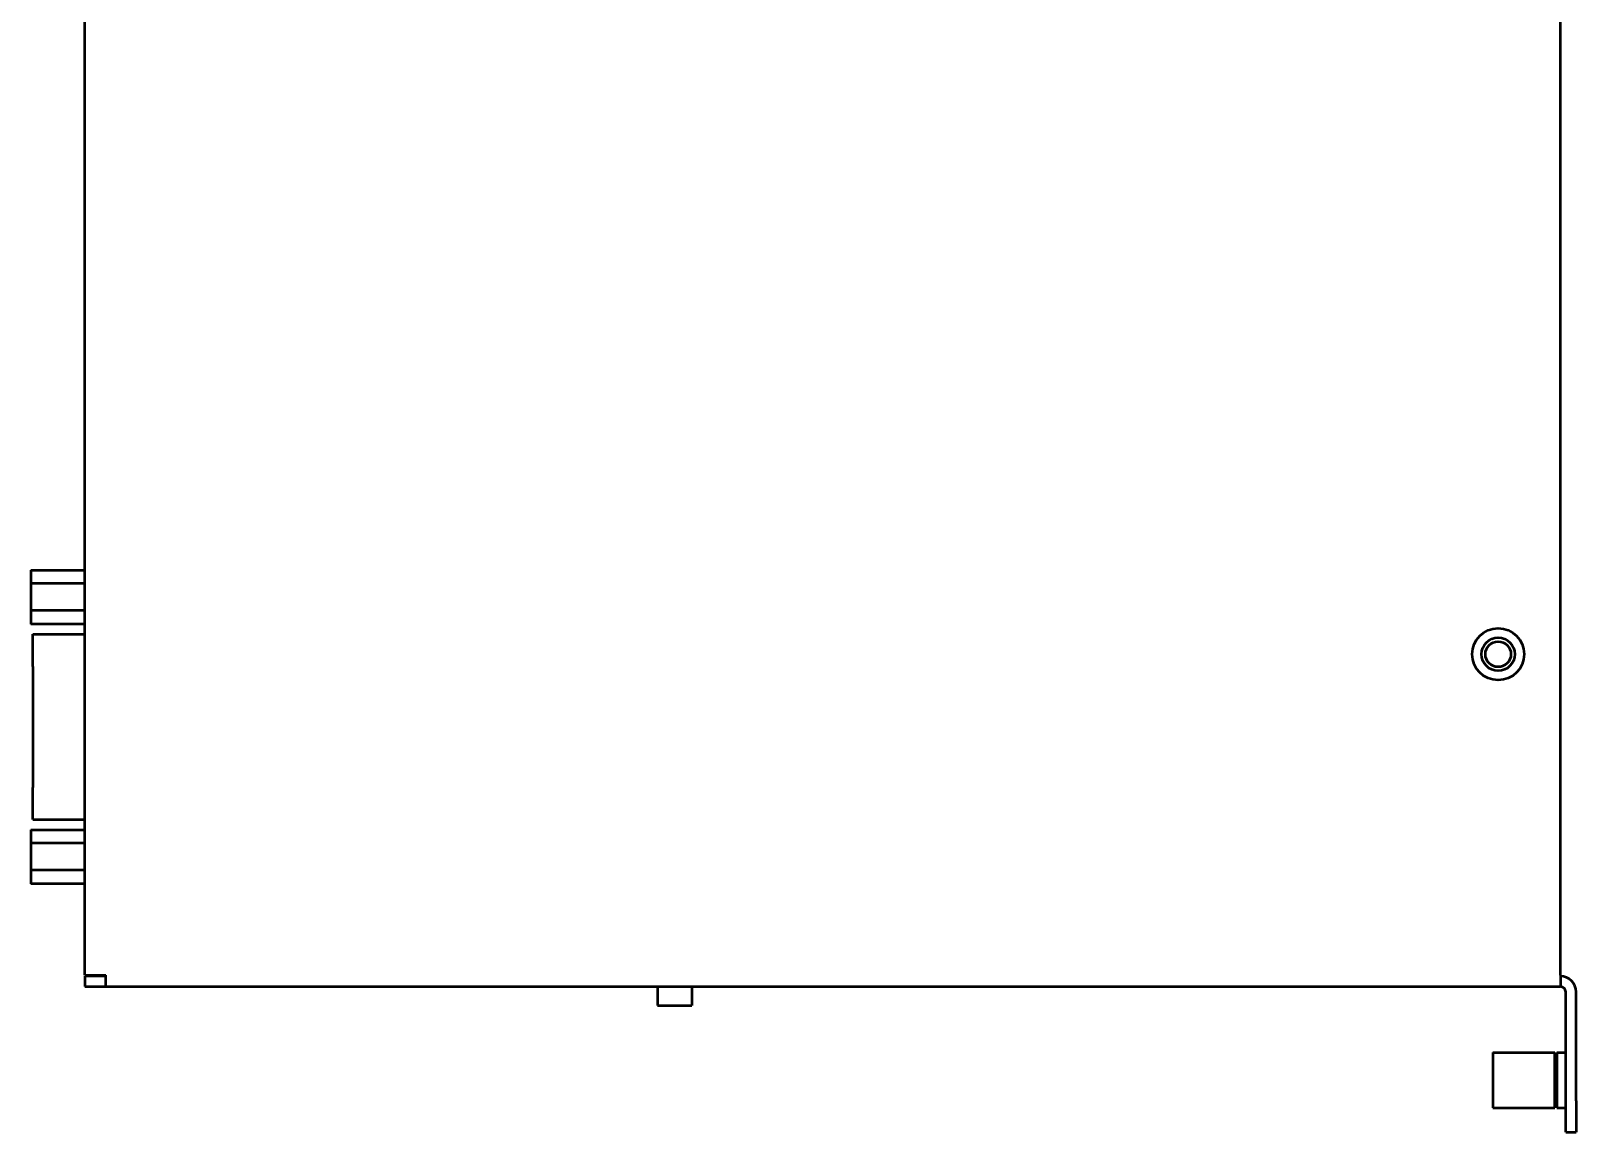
# Model space of a CAD drawing. Header units: millimetres. Extents: x 3412 to 5643, y 891 to 1933.
# Drawn here: x 3888.4 to 4037.1, y 1393.7 to 1499.7 of the extents above; entities that cross this region are included whole.
import ezdxf

# ---------------------------------------------------------------- set-up
doc = ezdxf.new("R2010")
doc.units = ezdxf.units.MM
doc.header["$LTSCALE"] = 1.8
doc.layers.add('외형선(ISO)', color=7, linetype='Continuous', lineweight=50)

msp = doc.modelspace()

# ---------------------------------------------------------------- linework, layer by layer
at = {"layer": '외형선(ISO)'}
for p, q in [((3893.582, 1408.77), (3893.582, 1590.57)), ((4035.582, 1408.77), (4035.582, 1590.57)), ((3888.382, 1447.768), (3888.382, 1446.469)), ((3888.382, 1447.768), (3893.582, 1447.768)), ((3888.382, 1446.469), (3888.382, 1443.871)), ((3893.582, 1446.469), (3888.382, 1446.469)), ((3888.382, 1443.871), (3888.382, 1442.572)), ((3893.582, 1443.871), (3888.382, 1443.871)), ((3893.582, 1442.572), (3888.382, 1442.572)), ((3888.582, 1438.49), (3888.582, 1441.59)), ((3888.582, 1441.59), (3893.582, 1441.59)), ((3888.582, 1438.49), (3888.582, 1426.85)), ((3888.582, 1423.75), (3888.582, 1426.85)), ((3888.582, 1423.75), (3893.582, 1423.75)), ((3888.382, 1422.768), (3888.382, 1421.469)), ((3888.382, 1422.768), (3893.582, 1422.768)), ((3888.382, 1421.469), (3888.382, 1418.871)), ((3893.582, 1421.469), (3888.382, 1421.469)), ((3888.382, 1418.871), (3888.382, 1417.572)), ((3893.582, 1418.871), (3888.382, 1418.871)), ((3893.582, 1417.572), (3888.382, 1417.572)), ((3893.582, 1408.77), (3895.582, 1408.77)), ((3893.582, 1408.67), (3893.582, 1407.67)), ((3895.582, 1408.67), (3893.582, 1408.67)), ((3895.582, 1407.67), (3895.582, 1408.77)), ((4035.582, 1408.77), (4035.582, 1407.67)), ((3893.582, 1407.67), (3895.582, 1407.67)), ((3895.582, 1407.67), (4035.582, 1407.67)), ((3948.682, 1407.67), (3948.682, 1405.87)), ((3951.982, 1407.67), (3951.982, 1405.87)), ((4036.082, 1396.67), (4036.082, 1407.17)), ((4037.082, 1396.67), (4037.082, 1407.17)), ((3948.682, 1405.87), (3951.982, 1405.87)), ((4029.082, 1401.32), (4029.082, 1396.02)), ((4029.082, 1401.32), (4035.03, 1401.32)), ((4035.03, 1396.02), (4035.03, 1401.32)), ((4035.03, 1401.215), (4035.24, 1401.215)), ((4035.24, 1401.32), (4035.24, 1396.02)), ((4035.24, 1401.32), (4036.082, 1401.32)), ((4036.082, 1393.67), (4036.082, 1396.67)), ((4037.082, 1396.67), (4037.082, 1393.67)), ((4029.082, 1396.02), (4035.03, 1396.02)), ((4035.03, 1396.125), (4035.24, 1396.125)), ((4035.24, 1396.02), (4036.082, 1396.02)), ((4036.082, 1393.67), (4037.082, 1393.67))]:
    msp.add_line(p, q, dxfattribs=at)
for radius in [2.5, 1.6, 1.23]:
    msp.add_circle((4029.582, 1439.67), radius, dxfattribs=at)
for radius in [1.5, 0.5]:
    msp.add_arc((4035.582, 1407.17), radius, 0, 90, dxfattribs=at)

doc.saveas('drawing.dxf')
